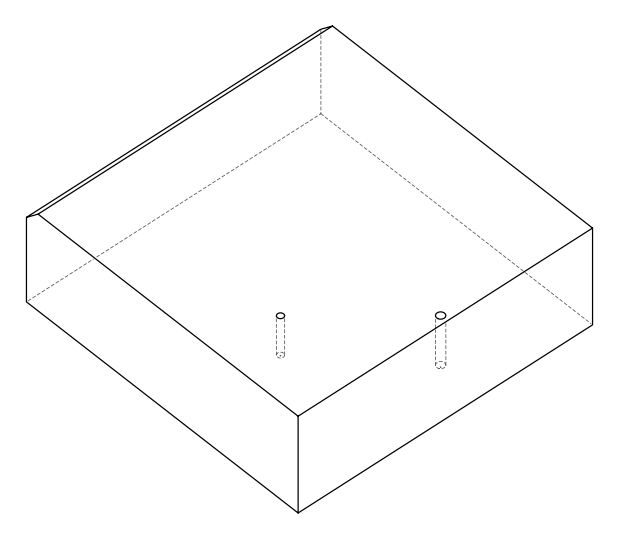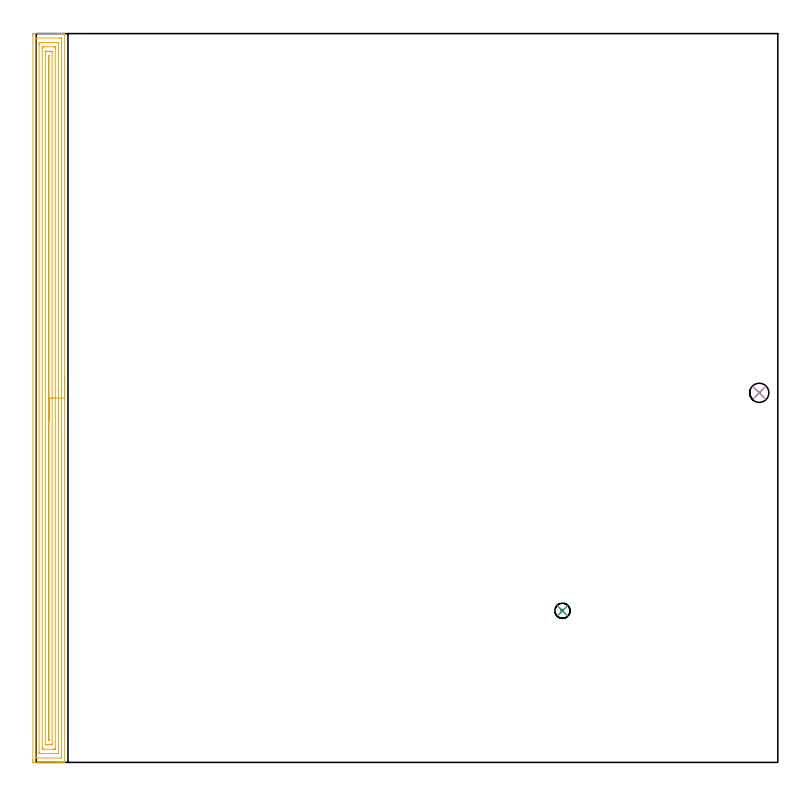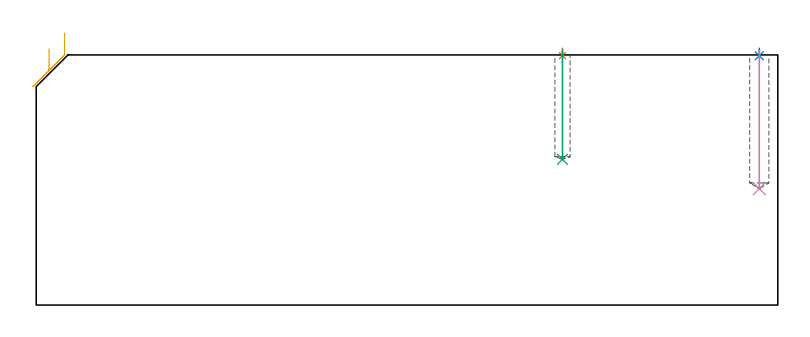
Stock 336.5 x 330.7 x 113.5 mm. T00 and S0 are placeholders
(PLAN: 5 operations, 3 tool changes, 16.6 min)
(1 SPOT_DRILL | STEP1POCKET | NXT0321_9005460120000 | 0.03 min | 0 mm3)
(2 SPOT_DRILL_1 | STEP1POCKET_1 | NXT0321_9005460120000 | 0.03 min | 1 mm3)
(3 DRILL_BLIND_HOLE_INTO_CENTER | STEP1POCKET | NXT0301_040 | 0.2 min | 1729 mm3)
(4 DRILL_BLIND_HOLE_INTO_CENTER_1 | STEP1POCKET_1 | UGT0301_203 | 0.25 min | 3489 mm3)
(5 AREA_MILL | FG_CHAMFER_SURFACE | UGT0205_001 | 16.05 min | 34291 mm3)
(TOOL NXT0321_9005460120000 | NC Spot Drill, 142deg, 12mm, Carbide, Uncoated | D12 PA142 FL30 Z2)
(TOOL NXT0301_040 | Carbide Drill 6.9mm [860.1-0690-035A1-MM 2214] | D6.9 PA140 FL53 Z2)
(TOOL UGT0301_203 | Twist Drill 8.7 mm | D8.7 PA118 FL80 Z2)
(TOOL UGT0205_001 | Chamfer Mill 20 x 3 x 45 deg. | D20 FL50 Z2)
(OP 1 SPOT_DRILL)
G17 G21 G94 G90
T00 M6
G54
G17 G0 G90 X238.8 Y68.8 S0 M3
G43 Z123.5 H0
G94 G81 G98 Z113.203 F250. R116.5
G80
M5
M2
(OP 2 SPOT_DRILL_1)
G17 G21 G94 G90
T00 M6
G54
G17 G0 G90 X328.1 Y167.7 S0 M3
G43 Z123.5 H0
G94 G81 G98 Z113.126 F250. R116.5
G80
M5
M2
(OP 3 DRILL_BLIND_HOLE_INTO_CENTER)
G17 G21 G94 G90
T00 M6
G54
G17 G0 G90 X238.8 Y68.8 S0 M3
G43 Z123.5 H1
G94 G81 G98 Z66.1 F250. R115.5
G80
M5
M2
(OP 4 DRILL_BLIND_HOLE_INTO_CENTER_1)
G17 G21 G94 G90
T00 M6
G54
G17 G0 G90 X328.1 Y167.7 S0 M3
G43 Z123.5 H0
G94 G81 G98 Z52.8 F250. R115.5
G80
M5
M2
(OP 5 AREA_MILL)
G17 G21 G94 G90
T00 M6
G54
G17 G0 G90 X12.9 Y175.35 S1061 M3
G43 Z123.5 H0
G94 G1 Y175.312 Z122.628 F250.
Y175.198 Z121.763
Y175.009 Z120.912
Y174.747 Z120.08
Y174.413 Z119.274
Y174.01 Z118.5
Y173.542 Z117.764
Y173.01 Z117.072
Y172.421 Z116.429
Y171.778 Z115.839
Y171.086 Z115.308
Y170.35 Z114.84
Y169.576 Z114.437
Y168.77 Z114.103
Y167.938 Z113.841
Y167.087 Z113.652
Y166.222 Z113.538
Y165.35 Z113.5
Y0.165
X12.897 Y0.01 Z113.488
X12.866 Y0.007 Z113.457
X12.5 Y0. Z113.099
X12.128 Z112.727
X11.471 Z112.066
X10.255 Z110.852
X9.695 Z110.29
X-0.959 Y0.001 Z99.638
X-1.188 Y0.003 Z99.409
X-1.492 Y0.008 Z99.106
X-1.494 Y0.073 Z99.103
X-1.499 Y0.612 Z99.101
X-1.5 Y1.156 Z99.1
Y329.74
X-1.499 Y330.088 Z99.101
X-1.494 Y330.627 Z99.103
X-1.492 Y330.692 Z99.106
X-0.959 Y330.696 Z99.638
X-0.351 Y330.7 Z100.247
X9.695 Z110.29
X10.255 Z110.852
X10.583 Z111.179
X11.143 Z111.739
X11.471 Z112.066
X12.128 Z112.727
X12.5 Z113.099
X12.866 Y330.693 Z113.457
X12.897 Y330.69 Z113.488
X12.9 Y330.535 Z113.5
Y165.35
X11.486 Z112.086
X11.485 Y2.383 Z112.085
X11.471 Y2.01 Z112.071
X10.977 Y2.001 Z111.577
X0.817 Y2. Z101.417
X0.323 Y2.001 Z100.923
X-0.071 Y2.01 Z100.529
X-0.085 Y2.397 Z100.515
X-0.086 Y2.412 Z100.514
X-0.085 Y328.317 Z100.515
X-0.071 Y328.69 Z100.529
X0.423 Y328.699 Z101.023
X10.583 Y328.7 Z111.183
X11.077 Y328.699 Z111.677
X11.471 Y328.69 Z112.071
X11.485 Y328.303 Z112.085
X11.486 Y328.288 Z112.086
Y165.35
X10.072 Z110.672
X10.071 Y5.076 Z110.671
X10.07 Y4.7 Z110.67
X10.064 Y4.183 Z110.664
X10.053 Y4.01 Z110.653
X9.875 Y4.002 Z110.475
X9.695 Y4.001 Z110.295
X8.99 Y4. Z109.59
X1.705 Y4.001 Z102.305
X1.523 Y4.005 Z102.123
X1.402 Y4.01 Z102.002
X1.335 Y4.02 Z101.935
X1.333 Y4.058 Z101.933
X1.33 Y4.183 Z101.93
X1.329 Y4.561 Z101.929
Y325.624
X1.33 Y326. Z101.93
X1.335 Y326.517 Z101.935
X1.347 Y326.69 Z101.947
X1.525 Y326.698 Z102.125
X1.705 Y326.699 Z102.305
X2.41 Y326.7 Z103.01
X9.695 Y326.699 Z110.295
X9.877 Y326.695 Z110.477
X9.998 Y326.69 Z110.598
X10.065 Y326.68 Z110.665
X10.067 Y326.642 Z110.667
X10.069 Y326.517 Z110.669
X10.071 Y326.139 Z110.671
X10.072 Y165.35 Z110.672
X8.657 Z109.257
Y6.862
X8.653 Y6.124 Z109.253
X8.651 Y6.023 Z109.251
X8.562 Y6.01 Z109.162
X8.348 Y6.005 Z108.948
X7.92 Y6. Z108.52
X7.889 Z108.489
X3.449 Z104.049
X3.041 Y6.005 Z103.641
X2.837 Y6.01 Z103.437
X2.749 Y6.017 Z103.349
X2.748 Y6.085 Z103.348
X2.743 Y6.71 Z103.343
Y323.838
X2.747 Y324.576 Z103.347
X2.749 Y324.677 Z103.349
X2.838 Y324.69 Z103.438
X3.052 Y324.695 Z103.652
X3.48 Y324.7 Z104.08
X3.511 Z104.111
X7.951 Z108.551
X8.359 Y324.695 Z108.959
X8.563 Y324.69 Z109.163
X8.651 Y324.683 Z109.251
X8.652 Y324.615 Z109.252
X8.657 Y323.99 Z109.257
Y165.35
X7.243 Z107.843
Y8.435
X7.24 Y8.223 Z107.84
X7.236 Y8.082 Z107.836
X7.227 Y8.009 Z107.827
X7.192 Y8.006 Z107.792
X7.032 Y8.002 Z107.632
X6.788 Y8. Z107.388
X6.144 Z106.744
X5.256 Z105.856
X5.011 Y8.001 Z105.611
X4.368 Y8.01 Z104.968
X4.164 Y8.02 Z104.764
X4.159 Y8.435 Z104.759
X4.157 Y8.648 Z104.757
Y322.265
X4.16 Y322.477 Z104.76
X4.164 Y322.618 Z104.764
X4.173 Y322.691 Z104.773
X4.208 Y322.694 Z104.808
X4.368 Y322.698 Z104.968
X4.612 Y322.7 Z105.212
X5.256 Z105.856
X6.144 Z106.744
X6.389 Y322.699 Z106.989
X7.032 Y322.69 Z107.632
X7.236 Y322.68 Z107.836
X7.241 Y322.265 Z107.841
X7.243 Y322.052 Z107.843
Y165.35
X5.829 Z106.429
X5.828 Y10.433 Z106.428
X5.826 Y10.204 Z106.426
X5.822 Y10.039 Z106.422
X5.679 Y10.008 Z106.279
X5.589 Y10.01 Z106.189
X5.578 Y10.019 Z106.178
X5.574 Y10.048 Z106.174
X5.572 Y10.116 Z106.172
Y320.267
X5.574 Y320.496 Z106.174
X5.578 Y320.661 Z106.178
X5.721 Y320.692 Z106.321
X5.811 Y320.69 Z106.411
X5.822 Y320.681 Z106.422
X5.826 Y320.652 Z106.426
X5.828 Y320.584 Z106.428
X5.829 Y165.35 Z106.429
Y164.478 Z106.467
Y163.614 Z106.581
Y162.762 Z106.77
Y161.93 Z107.032
Y161.124 Z107.366
Y160.35 Z107.769
Y159.614 Z108.237
Y158.922 Z108.768
Y158.279 Z109.358
Y157.69 Z110.001
Y157.158 Z110.693
Y156.69 Z111.429
Y156.287 Z112.203
Y155.953 Z113.009
Y155.691 Z113.841
Y155.502 Z114.692
Y155.388 Z115.557
Y155.35 Z116.429
G0 Z123.5
M5
M2
